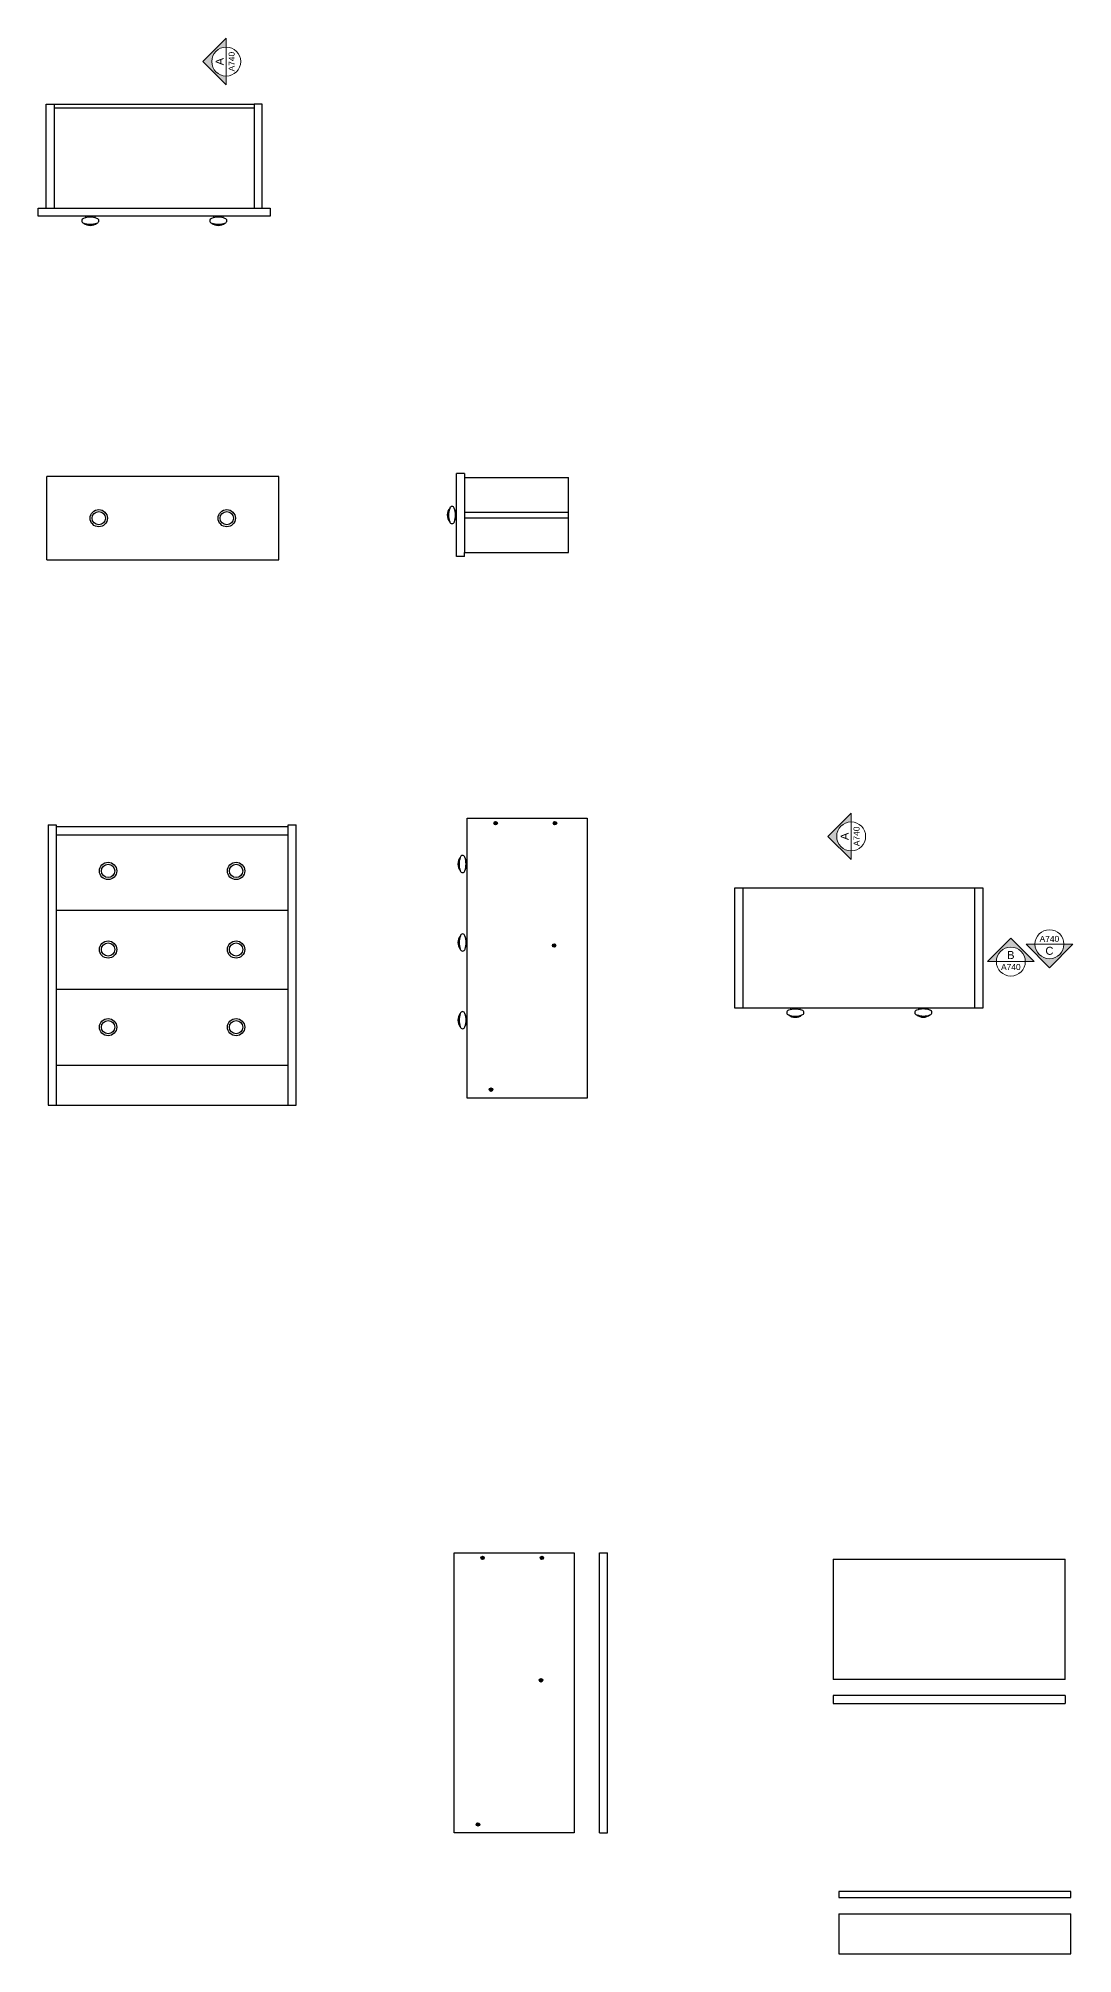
# Model space of a CAD drawing. Header units: centimetres. Extents: x 30 to 667, y -11 to 488.
# Drawn here: x 30.1 to 288.7, y 9.6 to 488.4 of the extents above; entities that cross this region are included whole.
import ezdxf
from ezdxf.enums import TextEntityAlignment as Align

# ---------------------------------------------------------------- set-up
doc = ezdxf.new("R2010")
doc.units = ezdxf.units.CM
doc.header["$MEASUREMENT"] = 0
doc.layers.add('A-ANNO-SYMB', color=5, linetype='Continuous', lineweight=18)
for name, color, linetype in [('A-FURN', 7, 'Continuous'), ('linee di prosp', 6, 'Continuous'), ('viti e cerniere', 3, 'Continuous')]:
    doc.layers.add(name, color=color, linetype=linetype)
doc.styles.add('ARIAL', font='Arial.ttf')
doc.styles.get("Standard").update_dxf_attribs({"font": 'Arial.ttf'})

# ---------------------------------------------------------------- blocks, each defined once
blk = doc.blocks.new('brugola')
at = {"layer": 'viti e cerniere'}
blk.add_lwpolyline([(17.66, 427.21), (17.79, 427.14), (17.92, 427.21), (17.92, 427.36), (17.79, 427.44), (17.66, 427.36)], close=True, dxfattribs=at)
blk.add_circle((17.79, 427.29), 0.288, dxfattribs=at)
blk = doc.blocks.new('SYMBOL')
at = {"layer": 'A-ANNO-SYMB', "linetype": 'Continuous', "lineweight": 20}
h = blk.add_hatch(color=256, dxfattribs=at)
h.dxf.hatch_style = 1
h.paths.add_polyline_path([(11.206, 4.948), (11.316, 4.948, -1), (11.678, 4.948), (11.788, 4.948), (11.497, 5.241)])
at = {"linetype": 'Continuous', "lineweight": 20}
blk.add_line((11.316, 4.948), (11.678, 4.948), dxfattribs=at)
at = {"layer": 'A-ANNO-SYMB', "linetype": 'Continuous', "lineweight": 20}
for p, q in [((11.206, 4.948), (11.497, 5.241)), ((11.788, 4.948), (11.497, 5.241)), ((11.316, 4.948), (11.206, 4.948)), ((11.678, 4.948), (11.788, 4.948))]:
    blk.add_line(p, q, dxfattribs=at)
blk.add_circle((11.497, 4.948), 0.181, dxfattribs=at)
for tag, p in [('TAVOLA', (11.497, 5.08)), ('SEZIONE', (11.497, 4.918))]:
    blk.add_attdef(tag, text='', height=0.1, dxfattribs=at).set_placement(p, align=Align.TOP_CENTER)

msp = doc.modelspace()

# ---------------------------------------------------------------- linework, layer by layer
at = {"layer": 'A-FURN'}
for p, q in [((32.09, 445.94), (32.09, 471.94)), ((32.09, 471.94), (34.09, 471.94)), ((34.09, 471.94), (34.09, 445.94)), ((34.09, 471.94), (84.09, 471.94)), ((84.09, 470.94), (34.09, 470.94)), ((86.09, 471.94), (84.09, 471.94)), ((84.09, 471.94), (84.09, 445.94)), ((86.09, 445.94), (86.09, 471.94)), ((30.09, 443.94), (30.09, 445.94)), ((30.09, 445.94), (32.09, 445.94)), ((32.09, 445.94), (88.09, 445.94)), ((88.09, 445.94), (88.09, 443.94)), ((88.09, 443.94), (30.09, 443.94)), ((90.21, 378.85), (32.21, 378.85)), ((32.21, 358.07), (32.21, 378.85)), ((90.21, 358.07), (90.21, 378.85)), ((136.67, 379.64), (134.67, 379.64)), ((134.67, 358.86), (134.67, 379.64)), ((136.67, 379.64), (136.67, 378.64)), ((136.67, 378.64), (162.67, 378.64)), ((136.67, 378.64), (136.67, 359.86)), ((162.67, 359.86), (162.67, 378.64)), ((136.67, 369.25), (136.67, 368.55)), ((136.67, 358.86), (136.67, 359.86)), ((136.67, 359.86), (162.67, 359.86)), ((32.21, 358.07), (90.21, 358.07)), ((136.67, 358.86), (134.67, 358.86)), ((137.3, 223.5), (137.3, 293.5)), ((137.3, 293.5), (167.3, 293.5)), ((167.3, 293.5), (167.3, 223.5)), ((32.54, 291.76), (32.54, 221.76)), ((32.54, 291.76), (34.54, 291.76)), ((34.54, 291.76), (34.54, 221.76)), ((92.54, 291.26), (34.54, 291.26)), ((34.54, 289.26), (92.54, 289.26)), ((92.54, 221.76), (92.54, 291.76)), ((92.54, 291.76), (94.54, 291.76)), ((94.54, 221.76), (94.54, 291.76)), ((204.2, 276.01), (266.2, 276.01)), ((204.2, 246.01), (204.2, 276.01)), ((206.2, 276.01), (206.2, 246.01)), ((264.2, 246.01), (264.2, 276.01)), ((266.2, 276.01), (266.2, 246.01)), ((266.2, 246.01), (204.2, 246.01)), ((32.54, 221.76), (94.54, 221.76)), ((167.3, 223.5), (137.3, 223.5)), ((134.04, 39.83), (134.04, 109.83)), ((134.04, 109.83), (164.04, 109.83)), ((164.04, 109.83), (164.04, 39.83)), ((170.4, 39.83), (170.4, 109.83)), ((170.4, 109.83), (172.4, 109.83)), ((172.4, 39.83), (172.4, 109.83)), ((228.82, 108.2), (286.82, 108.2)), ((228.82, 108.2), (228.82, 78.2)), ((286.82, 78.2), (286.82, 108.2)), ((286.82, 78.2), (228.82, 78.2)), ((286.84, 74.17), (228.84, 74.17)), ((228.84, 74.17), (228.84, 72.17)), ((228.84, 72.17), (286.84, 72.17)), ((286.84, 74.17), (286.84, 72.17)), ((164.04, 39.83), (134.04, 39.83)), ((170.4, 39.83), (172.4, 39.83)), ((230.24, 25.13), (230.23, 23.63)), ((288.23, 25.13), (230.24, 25.13)), ((288.23, 23.63), (288.23, 25.13)), ((230.23, 23.63), (288.23, 23.63)), ((230.23, 19.62), (288.23, 19.62)), ((230.23, 19.62), (230.23, 9.62)), ((288.23, 9.62), (288.23, 19.62)), ((230.23, 9.62), (288.23, 9.62))]:
    msp.add_line(p, q, dxfattribs=at)
for centre, radius in [((45.21, 368.45), 2.16), ((45.21, 368.45), 1.66), ((77.21, 368.45), 2.16), ((77.21, 368.45), 1.66)]:
    msp.add_circle(centre, radius, dxfattribs=at)
for centre, radius, start, end in [((41.52, 442.79), 0.585, 102.209, 261.6083), ((43.1, 438.9), 4.78, 69.8021, 110.8156), ((43.1, 446.7), 4.78, 249.6754, 290.1979), ((43.09, 444.21), 2.59, 230.4429, 309.304), ((40.27, 444.02), 1.73, 343.4478, 357.4477), ((45.9, 444.03), 1.73, 182.746, 196.5522), ((44.62, 442.8), 0.6, 282.1469, 77.8531), ((73.53, 442.79), 0.585, 102.209, 261.6083), ((75.11, 438.9), 4.78, 69.8021, 110.8156), ((75.11, 446.7), 4.78, 249.6754, 290.1979), ((75.09, 444.21), 2.59, 230.4429, 309.304), ((72.28, 444.02), 1.73, 343.4478, 356.4186), ((77.91, 444.03), 1.73, 183.7754, 196.5522), ((76.63, 442.8), 0.6, 282.1469, 77.8531), ((134.93, 369.24), 2.59, 140.4429, 219.304), ((137.42, 369.22), 4.78, 159.6754, 200.1979), ((133.51, 370.8), 0.585, 12.209, 171.6083), ((129.62, 369.22), 4.78, 339.8021, 20.8156), ((134.74, 372.05), 1.73, 253.4478, 266.4186), ((133.52, 367.7), 0.6, 192.1469, 347.8531), ((134.75, 366.42), 1.73, 93.7754, 106.5522), ((137.57, 281.99), 2.59, 140.4429, 219.304), ((140.05, 281.98), 4.78, 159.6754, 200.1979), ((136.15, 283.55), 0.585, 12.209, 171.6083), ((132.25, 281.98), 4.78, 339.8021, 20.8156), ((137.38, 284.81), 1.73, 253.4478, 267.4477), ((136.15, 280.45), 0.6, 192.1469, 347.8531), ((137.39, 279.17), 1.73, 92.746, 106.5522), ((137.6, 262.37), 2.59, 140.4429, 219.304), ((140.08, 262.36), 4.78, 159.6754, 200.1979), ((136.18, 263.94), 0.585, 12.209, 171.6083), ((132.28, 262.36), 4.78, 339.8021, 20.8156), ((137.41, 265.19), 1.73, 253.4478, 266.4186), ((136.18, 260.84), 0.6, 192.1469, 347.8531), ((137.42, 259.56), 1.73, 93.7754, 106.5522), ((137.58, 242.96), 2.59, 140.4429, 219.304), ((140.06, 242.94), 4.78, 159.6754, 200.1979), ((136.16, 244.52), 0.585, 12.209, 171.6083), ((132.26, 242.94), 4.78, 339.8021, 20.8156), ((217.78, 244.86), 0.585, 102.209, 261.6083), ((219.35, 240.96), 4.78, 69.8021, 110.8156), ((219.35, 248.76), 4.78, 249.6754, 290.1979), ((219.34, 246.27), 2.59, 230.4429, 309.304), ((216.53, 246.09), 1.73, 343.4478, 357.4477), ((222.16, 246.09), 1.73, 182.746, 196.5522), ((220.88, 244.86), 0.6, 282.1469, 77.8531), ((249.79, 244.89), 0.585, 102.209, 261.6083), ((251.36, 240.99), 4.78, 69.8021, 110.8156), ((251.36, 248.79), 4.78, 249.6754, 290.1979), ((251.35, 246.3), 2.59, 230.4429, 309.304), ((248.53, 246.12), 1.73, 343.4478, 356.4186), ((254.17, 246.12), 1.73, 183.7754, 196.5522), ((252.89, 244.89), 0.6, 282.1469, 77.8531), ((136.16, 241.42), 0.6, 192.1469, 347.8531), ((137.39, 245.77), 1.73, 253.4478, 267.0774), ((137.4, 240.14), 1.73, 93.1164, 106.5522)]:
    msp.add_arc(centre, radius, start, end, dxfattribs=at)
at = {"layer": 'linee di prosp'}
for p, q in [((136.67, 369.95), (162.67, 369.95)), ((136.67, 368.55), (162.67, 368.55)), ((34.54, 270.47), (92.54, 270.47)), ((34.54, 250.68), (92.54, 250.68)), ((34.54, 231.76), (92.54, 231.76))]:
    msp.add_line(p, q, dxfattribs=at)
for centre, radius in [((47.54, 280.27), 2.16), ((47.54, 280.27), 1.66), ((79.54, 280.27), 2.16), ((79.54, 280.27), 1.66), ((47.54, 260.63), 2.16), ((47.54, 260.63), 1.66), ((79.54, 260.63), 2.16), ((79.54, 260.63), 1.66), ((47.54, 241.22), 2.16), ((47.54, 241.22), 1.66), ((79.54, 241.22), 2.16), ((79.54, 241.22), 1.66)]:
    msp.add_circle(centre, radius, dxfattribs=at)

# ---------------------------------------------------------------- block references
at = {"xscale": 1.504573829108593, "yscale": 1.504573829108593, "zscale": 1.504573829108593}
for p in [(117.65, -350.67), (132.49, -350.67), (132.27, -381.25), (116.49, -417.28), (114.39, -534.34), (129.23, -534.34), (129.01, -564.93), (113.24, -600.95)]:
    msp.add_blockref('brugola', p, dxfattribs=at)
at = {"layer": 'A-ANNO-SYMB', "linetype": 'Continuous', "lineweight": 20}
ref = msp.add_blockref('SYMBOL', (176.03, 252.64), dxfattribs=dict(at, xscale=20, yscale=20, zscale=20, rotation=90))
ref.add_attrib('SEZIONE', 'A', dxfattribs={"layer": '0', "linetype": 'Continuous', "lineweight": 20, "height": 2, "rotation": 90, "style": 'ARIAL'}).set_placement((74.43, 482.58), align=Align.TOP_CENTER)
ref.add_attrib('TAVOLA', 'A740', dxfattribs={"layer": '0', "linetype": 'Continuous', "lineweight": 20, "height": 1.5, "rotation": 90, "style": 'ARIAL'}).set_placement((77.66, 482.58), align=Align.TOP_CENTER)
ref = msp.add_blockref('SYMBOL', (332.26, 58.97), dxfattribs=dict(at, xscale=20, yscale=20, zscale=20, rotation=90))
ref.add_attrib('SEZIONE', 'A', dxfattribs={"layer": '0', "linetype": 'Continuous', "lineweight": 20, "height": 2, "rotation": 90, "style": 'ARIAL'}).set_placement((230.66, 288.91), align=Align.TOP_CENTER)
ref.add_attrib('TAVOLA', 'A740', dxfattribs={"layer": '0', "linetype": 'Continuous', "lineweight": 20, "height": 1.5, "rotation": 90, "style": 'ARIAL'}).set_placement((233.89, 288.91), align=Align.TOP_CENTER)
ref = msp.add_blockref('SYMBOL', (43.28, 158.65), dxfattribs=dict(at, xscale=20, yscale=20, zscale=20))
ref.add_attrib('SEZIONE', 'B', dxfattribs={"layer": '0', "linetype": 'Continuous', "lineweight": 20, "height": 2, "style": 'ARIAL'}).set_placement((273.22, 260.25), align=Align.TOP_CENTER)
ref.add_attrib('TAVOLA', 'A740', dxfattribs={"layer": '0', "linetype": 'Continuous', "lineweight": 20, "height": 1.5, "style": 'ARIAL'}).set_placement((273.22, 257.01), align=Align.TOP_CENTER)
ref = msp.add_blockref('SYMBOL', (52.93, 360.91), dxfattribs=dict(at, xscale=-20, yscale=20, zscale=20, rotation=180))
ref.add_attrib('SEZIONE', 'C', dxfattribs={"layer": '0', "linetype": 'Continuous', "lineweight": 20, "height": 2, "style": 'ARIAL'}).set_placement((282.87, 261.31), align=Align.TOP_CENTER)
ref.add_attrib('TAVOLA', 'A740', dxfattribs={"layer": '0', "linetype": 'Continuous', "lineweight": 20, "height": 1.5, "style": 'ARIAL'}).set_placement((282.87, 264.04), align=Align.TOP_CENTER)

doc.saveas('drawing.dxf')
